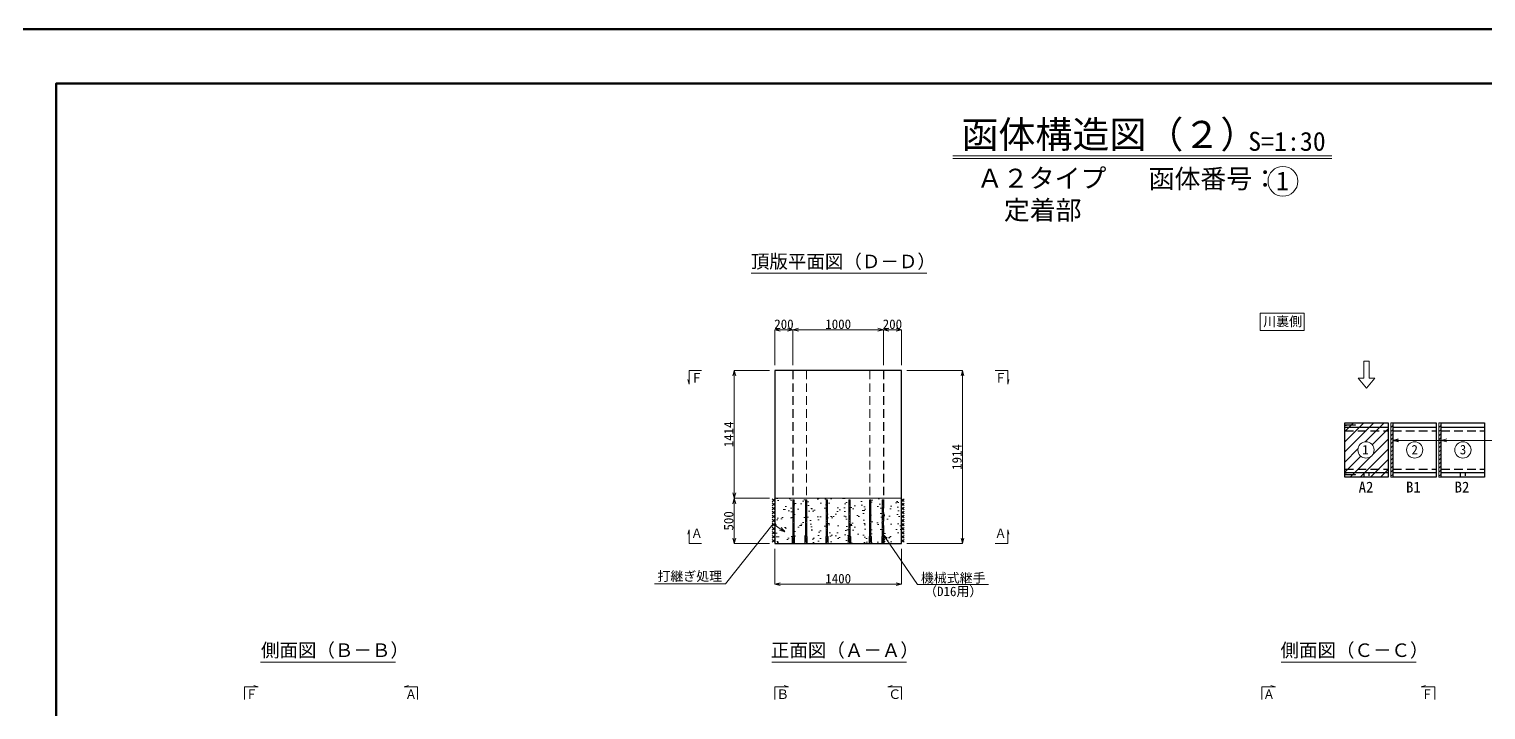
# Model space of a CAD drawing. Header units: millimetres. Extents: x 0 to 126150, y -2000 to 17820.
# Drawn here: x 25530 to 41645, y 10291 to 17820 of the extents above; entities that cross this region are included whole.
import ezdxf
from ezdxf import colors
from ezdxf.entities.mleader import LeaderData, LeaderLine
from ezdxf.enums import TextEntityAlignment as Align
from ezdxf.math import Vec2, Vec3

# ---------------------------------------------------------------- set-up
doc = ezdxf.new("R2010")
doc.units = ezdxf.units.MM
doc.header["$LTSCALE"] = 30
doc.linetypes.add('CENTER2', pattern=[28.575, 19.05, -3.175, 3.175, -3.175])
doc.linetypes.add('HIDDEN2', pattern=[4.7625, 3.175, -1.5875])
for name, color, linetype, lineweight in [('0その他', 7, 'Continuous', 13), ('0タイトル', 7, 'Continuous', 13), ('0中心線', 7, 'CENTER2', 5), ('0寸法', 7, 'Continuous', 5), ('0文字', 41, 'Continuous', 5), ('1Pca-BOX', 3, 'Continuous', 25), ('1グラウトホール', 1, 'HIDDEN2', 25), ('1打継ぎ処理', 8, 'Continuous', 9), ('3FBゴム', 181, 'Continuous', 13), ('3機械式継手', 220, 'Continuous', 13), ('D-TTL', 2, 'Continuous', 50)]:
    doc.layers.add(name, color=color, linetype=linetype, lineweight=lineweight)
doc.styles.get("Standard").update_dxf_attribs({"font": 'MS Gothic.ttf'})
doc.styles.add('寸法文字', font='MS Gothic.ttf')
doc.dimstyles.new('1／30', dxfattribs={"dimscale": 30, "dimtxt": 3.5, "dimasz": 2, "dimexe": 0, "dimexo": 2, "dimgap": 0.3, "dimtad": 1, "dimdec": 0, "dimzin": 1, "dimdsep": 46, "dimtxsty": '寸法文字', "dimblk": 'OPEN30', "dimcen": 2.5, "dimclrd": 256, "dimclre": 256, "dimclrt": 256, "dimadec": 0, "dimazin": 0, "dimtfac": 1, "dimtdec": 0, "dimtmove": 0, "dimatfit": 3, "dimldrblk": 'OPEN30', "dimfxl": 1, "dimlwd": -1, "dimlwe": -1, "dimarcsym": 0})

# ---------------------------------------------------------------- blocks, each defined once
blk = doc.blocks.new('_Open30')
at = {"color": 0, "linetype": 'ByBlock', "lineweight": -2}
for p, q in [((-1, 0.27), (0, 0)), ((0, 0), (-1, -0.27)), ((0, 0), (-1, 0))]:
    blk.add_line(p, q, dxfattribs=at)
blk = doc.blocks.new('*D229')
at = {"layer": '0寸法', "transparency": 16777216}
for p, q in [((35240, 14045), (35855, 14045)), ((35855, 12191), (35855, 13985)), ((35240, 12131), (35855, 12131))]:
    blk.add_line(p, q, dxfattribs=at)
at = {"layer": 'Defpoints', "color": 0, "transparency": 16777216}
for p in [(35180, 14045), (35855, 14045), (35180, 12131)]:
    blk.add_point(p, dxfattribs=at)
at = {"layer": '0寸法', "transparency": 16777216, "xscale": 60, "yscale": 60, "zscale": 60}
for p, rotation in [((35855, 14045), 90), ((35855, 12131), 270)]:
    blk.add_blockref('_Open30', p, dxfattribs=dict(at, rotation=rotation))
at = {"layer": '0寸法', "transparency": 16777216, "insert": (35794, 13088), "char_height": 105, "attachment_point": 5, "rotation": 90, "style": '寸法文字'}
blk.add_mtext('1914', dxfattribs=at)
blk = doc.blocks.new('*D230')
at = {"layer": '0寸法', "transparency": 16777216}
for p, q in [((33780, 14105), (33780, 14495)), ((33840, 14495), (33920, 14495)), ((33980, 14105), (33980, 14495))]:
    blk.add_line(p, q, dxfattribs=at)
at = {"layer": 'Defpoints', "color": 0, "transparency": 16777216}
for p in [(33980, 14495), (33780, 14045), (33980, 14045)]:
    blk.add_point(p, dxfattribs=at)
at = {"layer": '0寸法', "transparency": 16777216, "xscale": 60, "yscale": 60, "zscale": 60, "rotation": 180}
blk.add_blockref('_Open30', (33780, 14495), dxfattribs=at)
at = {"layer": '0寸法', "transparency": 16777216, "xscale": 60, "yscale": 60, "zscale": 60}
blk.add_blockref('_Open30', (33980, 14495), dxfattribs=at)
at = {"layer": '0寸法', "transparency": 16777216, "insert": (33880, 14556), "char_height": 105, "attachment_point": 5, "style": '寸法文字'}
blk.add_mtext('200', dxfattribs=at)
blk = doc.blocks.new('*D231')
at = {"layer": '0寸法', "transparency": 16777216}
for p, q in [((33980, 14105), (33980, 14495)), ((34040, 14495), (34920, 14495)), ((34980, 14105), (34980, 14495))]:
    blk.add_line(p, q, dxfattribs=at)
at = {"layer": 'Defpoints', "color": 0, "transparency": 16777216}
for p in [(34980, 14495), (33980, 14045), (34980, 14045)]:
    blk.add_point(p, dxfattribs=at)
at = {"layer": '0寸法', "transparency": 16777216, "xscale": 60, "yscale": 60, "zscale": 60, "rotation": 180}
blk.add_blockref('_Open30', (33980, 14495), dxfattribs=at)
at = {"layer": '0寸法', "transparency": 16777216, "xscale": 60, "yscale": 60, "zscale": 60}
blk.add_blockref('_Open30', (34980, 14495), dxfattribs=at)
at = {"layer": '0寸法', "transparency": 16777216, "insert": (34480, 14556), "char_height": 105, "attachment_point": 5, "style": '寸法文字'}
blk.add_mtext('1000', dxfattribs=at)
blk = doc.blocks.new('*D232')
at = {"layer": '0寸法', "transparency": 16777216}
for p, q in [((34980, 14105), (34980, 14495)), ((35040, 14495), (35120, 14495)), ((35180, 14105), (35180, 14495))]:
    blk.add_line(p, q, dxfattribs=at)
at = {"layer": 'Defpoints', "color": 0, "transparency": 16777216}
for p in [(35180, 14495), (34980, 14045), (35180, 14045)]:
    blk.add_point(p, dxfattribs=at)
at = {"layer": '0寸法', "transparency": 16777216, "xscale": 60, "yscale": 60, "zscale": 60, "rotation": 180}
blk.add_blockref('_Open30', (34980, 14495), dxfattribs=at)
at = {"layer": '0寸法', "transparency": 16777216, "xscale": 60, "yscale": 60, "zscale": 60}
blk.add_blockref('_Open30', (35180, 14495), dxfattribs=at)
at = {"layer": '0寸法', "transparency": 16777216, "insert": (35080, 14556), "char_height": 105, "attachment_point": 5, "style": '寸法文字'}
blk.add_mtext('200', dxfattribs=at)
blk = doc.blocks.new('*D233')
at = {"layer": '0寸法', "transparency": 16777216}
for p, q in [((33780, 12071), (33780, 11681)), ((35180, 12071), (35180, 11681)), ((33840, 11681), (35120, 11681))]:
    blk.add_line(p, q, dxfattribs=at)
at = {"layer": 'Defpoints', "color": 0, "transparency": 16777216}
for p in [(33780, 12131), (35180, 12131), (35180, 11681)]:
    blk.add_point(p, dxfattribs=at)
at = {"layer": '0寸法', "transparency": 16777216, "xscale": 60, "yscale": 60, "zscale": 60, "rotation": 180}
blk.add_blockref('_Open30', (33780, 11681), dxfattribs=at)
at = {"layer": '0寸法', "transparency": 16777216, "xscale": 60, "yscale": 60, "zscale": 60}
blk.add_blockref('_Open30', (35180, 11681), dxfattribs=at)
at = {"layer": '0寸法', "transparency": 16777216, "insert": (34480, 11742), "char_height": 105, "attachment_point": 5, "style": '寸法文字'}
blk.add_mtext('1400', dxfattribs=at)
blk = doc.blocks.new('機械式継手1')
at = {"layer": '0中心線', "linetype": 'ByBlock', "ltscale": 0.1}
blk.add_line((0, -26), (120, -26), dxfattribs=at)
at = {"layer": '3機械式継手'}
for p, q in [((0, -23), (0, -29)), ((0, -23), (0, -29)), ((4, -23), (0, -23)), ((4, -29), (0, -29)), ((4, -23), (5, -23)), ((19, -23), (5, -23)), ((4, -29), (5, -30)), ((19, -30), (5, -30)), ((19, -30), (19, -23)), ((19, -24), (120, -24)), ((19, -28), (120, -28)), ((120, -28), (120, -24))]:
    blk.add_line(p, q, dxfattribs=at)
at = {"layer": '3機械式継手', "linetype": 'HIDDEN2', "ltscale": 0.6}
for p, q in [((19, -24), (0, -24)), ((19, -28), (0, -28)), ((5, -28), (5, -24)), ((8, -28), (8, -24))]:
    blk.add_line(p, q, dxfattribs=at)
blk = doc.blocks.new('機械式継手2')
at = {"layer": '0中心線', "linetype": 'ByBlock', "ltscale": 0.1}
blk.add_line((0, 26), (120, 26), dxfattribs=at)
at = {"layer": '3機械式継手'}
for p, q in [((0, 29), (0, 23)), ((0, 29), (0, 23)), ((4, 29), (0, 29)), ((4, 23), (0, 23)), ((4, 29), (5, 30)), ((19, 30), (5, 30)), ((19, 23), (5, 23)), ((4, 23), (5, 23)), ((19, 23), (19, 30)), ((19, 28), (120, 28)), ((19, 24), (120, 24)), ((120, 24), (120, 28))]:
    blk.add_line(p, q, dxfattribs=at)
at = {"layer": '3機械式継手', "linetype": 'HIDDEN2', "ltscale": 0.6}
for p, q in [((19, 28), (0, 28)), ((19, 24), (0, 24)), ((5, 24), (5, 28)), ((8, 24), (8, 28))]:
    blk.add_line(p, q, dxfattribs=at)
blk = doc.blocks.new('*D294')
at = {"layer": '0寸法', "transparency": 16777216}
for p, q in [((33720, 14045), (33330, 14045)), ((33330, 13985), (33330, 12691)), ((33720, 12631), (33330, 12631))]:
    blk.add_line(p, q, dxfattribs=at)
at = {"layer": 'Defpoints', "color": 0, "transparency": 16777216}
for p in [(33780, 14045), (33330, 12631), (33780, 12631)]:
    blk.add_point(p, dxfattribs=at)
at = {"layer": '0寸法', "transparency": 16777216, "xscale": 60, "yscale": 60, "zscale": 60}
for p, rotation in [((33330, 14045), 90), ((33330, 12631), 270)]:
    blk.add_blockref('_Open30', p, dxfattribs=dict(at, rotation=rotation))
at = {"layer": '0寸法', "transparency": 16777216, "insert": (33269, 13338), "char_height": 105, "attachment_point": 5, "rotation": 90, "style": '寸法文字'}
blk.add_mtext('1414', dxfattribs=at)
blk = doc.blocks.new('*D295')
at = {"layer": '0寸法', "transparency": 16777216}
for p, q in [((33720, 12631), (33330, 12631)), ((33330, 12571), (33330, 12191)), ((33720, 12131), (33330, 12131))]:
    blk.add_line(p, q, dxfattribs=at)
at = {"layer": 'Defpoints', "color": 0, "transparency": 16777216}
for p in [(33780, 12631), (33330, 12131), (33780, 12131)]:
    blk.add_point(p, dxfattribs=at)
at = {"layer": '0寸法', "transparency": 16777216, "xscale": 60, "yscale": 60, "zscale": 60}
for p, rotation in [((33330, 12631), 90), ((33330, 12131), 270)]:
    blk.add_blockref('_Open30', p, dxfattribs=dict(at, rotation=rotation))
at = {"layer": '0寸法', "transparency": 16777216, "insert": (33269, 12381), "char_height": 105, "attachment_point": 5, "rotation": 90, "style": '寸法文字'}
blk.add_mtext('500', dxfattribs=at)

msp = doc.modelspace()

# ---------------------------------------------------------------- hatches: boundary and pattern name
at = {"layer": '0その他'}
h = msp.add_hatch(dxfattribs=at)
h.set_pattern_fill('ANSI31', color=256, scale=25)
h.paths.add_polyline_path([(40563, 13465.8), (40084.5, 13465.8), (40084.5, 12865.8), (40563, 12865.8)])
h.paths.add_polyline_path([(40408.8, 13165.8, -1), (40228.8, 13165.8, -1)], flags=16)
h = msp.add_hatch(dxfattribs=at)
h.set_pattern_fill('ANSI31', color=256, scale=10, angle=180)
h.set_pattern_definition([(225, (-24295.232, 969.464), (22.45064, -22.45064), [])])
h.paths.add_polyline_path([(40593, 12865.8), (40618, 12865.8), (40618, 13465.8), (40593, 13465.8)])
h = msp.add_hatch(dxfattribs=at)
h.set_pattern_fill('ANSI31', color=256, scale=10, angle=180)
h.set_pattern_definition([(225, (-23761.732, 969.464), (22.45064, -22.45064), [])])
h.paths.add_polyline_path([(41126.5, 12865.8), (41151.5, 12865.8), (41151.5, 13465.8), (41126.5, 13465.8)])
at = {"layer": '1打継ぎ処理'}
h = msp.add_hatch(dxfattribs=at)
h.set_pattern_fill('ANSI37', color=256, scale=10, angle=90)
h.set_pattern_definition([(135, (43150.006, -1804.76), (-22.45064, -22.45064), []), (225, (43150.006, -1804.76), (22.45064, -22.45064), [])])
h.paths.add_polyline_path([(33750.1, 12131), (33750.1, 12631), (33780.1, 12631), (33780.1, 12131)])
h = msp.add_hatch(dxfattribs=at)
h.set_pattern_fill('AR-SAND', color=256, scale=3, angle=-90)
h.set_pattern_definition([(307.5, (26805.67, 29388.94), (146.824, 4.8001), [0, -115.824, 0, -129.54, 0, -123.825]), (277.5, (26805.67, 29388.94), (215.0475, -134.857), [0, -62.484, 0, -104.394, 0, -40.005]), (237.5, (26805.67, 29482.67), (0.43116, -237.2977), [0, -38.1, 0, -137.16, 0, -179.07]), (227.5, (26805.67, 29482.67), (66.8788, -229.067), [0, -19.05, 0, -89.916, 0, -102.87])])
h.paths.add_polyline_path([(35180.1, 12631), (35180.1, 12131), (33780.1, 12131), (33780.1, 12631)])
h = msp.add_hatch(dxfattribs=at)
h.set_pattern_fill('ANSI37', color=256, scale=10, angle=90)
h.set_pattern_definition([(135, (44580.006, -1804.76), (-22.45064, -22.45064), []), (225, (44580.006, -1804.76), (22.45064, -22.45064), [])])
h.paths.add_polyline_path([(35180.1, 12131), (35180.1, 12631), (35210.1, 12631), (35210.1, 12131)])

# ---------------------------------------------------------------- linework, layer by layer
at = {"layer": '0タイトル'}
for p, q in [((35749.9, 16420), (39940.1, 16420)), ((35749.9, 16390), (39940.1, 16390)), ((33519.1, 15120), (35461.1, 15120)), ((29582.3, 10820), (28090.8, 10820)), ((33744.3, 10820), (35235.8, 10820)), ((39382.3, 10820), (40873.8, 10820))]:
    msp.add_line(p, q, dxfattribs=at)
msp.add_circle((39400.1, 16136.8), 165, dxfattribs=at)
at = {"layer": '0中心線', "ltscale": 0.1}
for p, q in [((33985.1, 12131), (33985.1, 12613)), ((34125.1, 12131), (34125.1, 12613)), ((34355.1, 12131), (34355.1, 12613)), ((34605.1, 12131), (34605.1, 12613)), ((34835.1, 12131), (34835.1, 12613)), ((34975.1, 12131), (34975.1, 12613))]:
    msp.add_line(p, q, dxfattribs=at)
at = {"layer": '0文字'}
for points in [[(39149.8, 14679.3), (39636.4, 14679.3), (39636.4, 14486.9), (39149.8, 14486.9)], [(40415.6, 13961.3), (40355.3, 13961.3), (40355.3, 14146.9), (40294.3, 14146.9), (40294.3, 13961.3), (40234.1, 13961.3), (40324.8, 13849.9)]]:
    msp.add_lwpolyline(points, close=True, dxfattribs=at)
for points in [[(32969.2, 14045), (32830.1, 14045), (32830.1, 13894.4), (32815.4, 13942.9)], [(36216, 14045), (36355.1, 14045), (36355.1, 13894.4), (36369.7, 13942.9)], [(32969.2, 12131), (32830.1, 12131), (32830.1, 12281.6), (32815.4, 12233.1)], [(36216, 12131), (36355.1, 12131), (36355.1, 12281.6), (36369.7, 12233.1)], [(27914.1, 10405.9), (27914.1, 10545), (28064.7, 10545), (28016.2, 10559.7)], [(29828.1, 10405.9), (29828.1, 10545), (29677.5, 10545), (29726, 10559.7)], [(33780.1, 10405.9), (33780.1, 10545), (33930.7, 10545), (33882.2, 10559.7)], [(35180.1, 10405.9), (35180.1, 10545), (35029.5, 10545), (35078, 10559.7)], [(39165.6, 10405.9), (39165.6, 10545), (39316.2, 10545), (39267.7, 10559.7)], [(41079.6, 10405.9), (41079.6, 10545), (40929, 10545), (40977.5, 10559.7)]]:
    msp.add_lwpolyline(points, dxfattribs=at)
for centre in [(40318.8, 13165.8), (40857.3, 13165.8), (41390.8, 13165.8)]:
    msp.add_circle(centre, 90, dxfattribs=at)
at = {"layer": '1Pca-BOX', "linetype": 'HIDDEN2'}
for p, q in [((33980.1, 14045), (33980.1, 12131)), ((34980.1, 14045), (34980.1, 12131)), ((40084.5, 13378.3), (40563, 13378.3)), ((40618, 13378.3), (41096.5, 13378.3)), ((41151.5, 13378.3), (41630, 13378.3)), ((40084.5, 12953.3), (40563, 12953.3)), ((40618, 12953.3), (41096.5, 12953.3)), ((41151.5, 12953.3), (41630, 12953.3))]:
    msp.add_line(p, q, dxfattribs=at)
at = {"layer": '1Pca-BOX', "linetype": 'HIDDEN2', "lineweight": 9}
for p, q in [((34130.1, 14045), (34130.1, 12131)), ((34830.1, 14045), (34830.1, 12131))]:
    msp.add_line(p, q, dxfattribs=at)
at = {"layer": '1Pca-BOX'}
for p, q in [((40084.5, 13415.8), (40563, 13415.8)), ((40618, 13415.8), (41096.5, 13415.8)), ((41151.5, 13415.8), (41630, 13415.8)), ((40084.5, 12915.8), (40563, 12915.8)), ((40618, 12915.8), (41096.5, 12915.8)), ((41151.5, 12915.8), (41630, 12915.8))]:
    msp.add_line(p, q, dxfattribs=at)
for points in [[(33780.1, 12131), (35180.1, 12131), (35180.1, 14045), (33780.1, 14045)], [(40084.5, 13465.8), (40563, 13465.8), (40563, 12865.8), (40084.5, 12865.8)], [(40618, 13465.8), (41096.5, 13465.8), (41096.5, 12865.8), (40618, 12865.8)], [(41151.5, 13465.8), (41630, 13465.8), (41630, 12865.8), (41151.5, 12865.8)]]:
    msp.add_lwpolyline(points, close=True, dxfattribs=at)
at = {"layer": '1グラウトホール', "ltscale": 0.4}
for points in [[(40297.5, 12915.8), (40350, 12915.8), (40350, 12865.8), (40297.5, 12865.8)], [(41364.5, 12915.8), (41417, 12915.8), (41417, 12865.8), (41364.5, 12865.8)]]:
    msp.add_lwpolyline(points, close=True, dxfattribs=at)
at = {"layer": '1打継ぎ処理'}
msp.add_line((33780.1, 12631), (35180.1, 12631), dxfattribs=at)
at = {"layer": '3FBゴム', "linetype": 'ByBlock'}
for points in [[(40593, 13465.8), (40618, 13465.8), (40618, 12865.8), (40593, 12865.8)], [(41126.5, 13465.8), (41151.5, 13465.8), (41151.5, 12865.8), (41126.5, 12865.8)]]:
    msp.add_lwpolyline(points, close=True, dxfattribs=at)
at = {"layer": '3機械式継手'}
for p, q in [((33977.1, 12208), (33977.1, 12613)), ((33993.1, 12613), (33977.1, 12613)), ((33993.1, 12208), (33993.1, 12613)), ((34117.1, 12208), (34117.1, 12613)), ((34133.1, 12613), (34117.1, 12613)), ((34133.1, 12208), (34133.1, 12613)), ((34347.1, 12208), (34347.1, 12613)), ((34363.1, 12613), (34347.1, 12613)), ((34363.1, 12208), (34363.1, 12613)), ((34597.1, 12208), (34597.1, 12613)), ((34613.1, 12613), (34597.1, 12613)), ((34613.1, 12208), (34613.1, 12613)), ((34827.1, 12208), (34827.1, 12613)), ((34843.1, 12613), (34827.1, 12613)), ((34843.1, 12208), (34843.1, 12613)), ((34967.1, 12208), (34967.1, 12613)), ((34983.1, 12613), (34967.1, 12613)), ((34983.1, 12208), (34983.1, 12613)), ((33998.3, 12208), (33971.8, 12208)), ((33971.8, 12208), (33971.8, 12153)), ((33972.3, 12149), (33971.8, 12153)), ((33972.3, 12149), (33972.3, 12131)), ((33972.3, 12131), (33997.8, 12131)), ((33972.3, 12131), (33997.8, 12131)), ((33997.8, 12149), (33998.3, 12153)), ((33997.8, 12149), (33997.8, 12131)), ((33998.3, 12208), (33998.3, 12153)), ((34138.3, 12208), (34111.8, 12208)), ((34111.8, 12208), (34111.8, 12153)), ((34112.3, 12149), (34111.8, 12153)), ((34112.3, 12149), (34112.3, 12131)), ((34112.3, 12131), (34137.8, 12131)), ((34112.3, 12131), (34137.8, 12131)), ((34137.8, 12149), (34138.3, 12153)), ((34137.8, 12149), (34137.8, 12131)), ((34138.3, 12208), (34138.3, 12153)), ((34368.3, 12208), (34341.8, 12208)), ((34341.8, 12208), (34341.8, 12153)), ((34342.3, 12149), (34341.8, 12153)), ((34342.3, 12149), (34342.3, 12131)), ((34342.3, 12131), (34367.8, 12131)), ((34342.3, 12131), (34367.8, 12131)), ((34367.8, 12149), (34368.3, 12153)), ((34367.8, 12149), (34367.8, 12131)), ((34368.3, 12208), (34368.3, 12153)), ((34618.3, 12208), (34591.8, 12208)), ((34591.8, 12208), (34591.8, 12153)), ((34592.3, 12149), (34591.8, 12153)), ((34592.3, 12149), (34592.3, 12131)), ((34592.3, 12131), (34617.8, 12131)), ((34592.3, 12131), (34617.8, 12131)), ((34617.8, 12149), (34618.3, 12153)), ((34617.8, 12149), (34617.8, 12131)), ((34618.3, 12208), (34618.3, 12153)), ((34848.3, 12208), (34821.8, 12208)), ((34821.8, 12208), (34821.8, 12153)), ((34822.3, 12149), (34821.8, 12153)), ((34822.3, 12149), (34822.3, 12131)), ((34822.3, 12131), (34847.8, 12131)), ((34822.3, 12131), (34847.8, 12131)), ((34847.8, 12149), (34848.3, 12153)), ((34847.8, 12149), (34847.8, 12131)), ((34848.3, 12208), (34848.3, 12153)), ((34988.3, 12208), (34961.8, 12208)), ((34961.8, 12208), (34961.8, 12153)), ((34962.3, 12149), (34961.8, 12153)), ((34962.3, 12149), (34962.3, 12131)), ((34962.3, 12131), (34987.8, 12131)), ((34962.3, 12131), (34987.8, 12131)), ((34987.8, 12149), (34988.3, 12153)), ((34987.8, 12149), (34987.8, 12131)), ((34988.3, 12208), (34988.3, 12153))]:
    msp.add_line(p, q, dxfattribs=at)
at = {"layer": '3機械式継手', "linetype": 'HIDDEN2', "ltscale": 0.6}
for p, q in [((33977.1, 12208), (33977.1, 12131)), ((33993.1, 12163), (33977.1, 12163)), ((33993.1, 12152), (33977.1, 12152)), ((33993.1, 12208), (33993.1, 12131)), ((34117.1, 12208), (34117.1, 12131)), ((34133.1, 12163), (34117.1, 12163)), ((34133.1, 12152), (34117.1, 12152)), ((34133.1, 12208), (34133.1, 12131)), ((34347.1, 12208), (34347.1, 12131)), ((34363.1, 12163), (34347.1, 12163)), ((34363.1, 12152), (34347.1, 12152)), ((34363.1, 12208), (34363.1, 12131)), ((34597.1, 12208), (34597.1, 12131)), ((34613.1, 12163), (34597.1, 12163)), ((34613.1, 12152), (34597.1, 12152)), ((34613.1, 12208), (34613.1, 12131)), ((34827.1, 12208), (34827.1, 12131)), ((34843.1, 12163), (34827.1, 12163)), ((34843.1, 12152), (34827.1, 12152)), ((34843.1, 12208), (34843.1, 12131)), ((34967.1, 12208), (34967.1, 12131)), ((34983.1, 12163), (34967.1, 12163)), ((34983.1, 12152), (34967.1, 12152)), ((34983.1, 12208), (34983.1, 12131))]:
    msp.add_line(p, q, dxfattribs=at)
at = {"layer": 'D-TTL'}
for points in [[(25230, 0), (50460, 0), (50460, 17820), (25230, 17820)], [(25830, 600), (49860, 600), (49860, 17220), (25830, 17220)]]:
    msp.add_lwpolyline(points, close=True, dxfattribs=at)

# ---------------------------------------------------------------- block references
at = {"color": 2}
for name, p in [('機械式継手1', (40084.5, 13465.8)), ('機械式継手2', (40084.5, 12865.8))]:
    msp.add_blockref(name, p, dxfattribs=at)
at = {"layer": '0文字', "xscale": 60, "yscale": 60, "zscale": 60, "rotation": 180}
msp.add_blockref('_Open30', (41151.5, 13270.8), dxfattribs=at)

# ---------------------------------------------------------------- texts
at = {"layer": '0タイトル'}
for s, height, p in [('函体構造図（２）', 300, (35843.4, 16505)), ('S=1:30', 210, (39016.4, 16473.9))]:
    msp.add_text(s, height=height, dxfattribs=at).set_placement(p)
for s, height, p in [('Ａ２タイプ', 210, (36730.9, 16003.1)), ('定着部', 210, (36742.6, 15650.8)), ('頂版平面図（Ｄ－Ｄ）', 150, (34537.4, 15130.5)), ('側面図（Ｂ－Ｂ）', 150, (28912.9, 10830.5)), ('正面図（Ａ－Ａ）', 150, (34553.8, 10830.5)), ('側面図（Ｃ－Ｃ）', 150, (40191.8, 10830.5))]:
    msp.add_text(s, height=height, dxfattribs=at).set_placement(p, align=Align.BOTTOM_CENTER)
msp.add_text('函体番号：', height=210, dxfattribs=at).set_placement((37913.9, 15997.8), align=Align.BOTTOM_LEFT)
msp.add_text('1', height=210, dxfattribs=at).set_placement((39394.9, 16141.5), align=Align.MIDDLE_CENTER)
at = {"layer": '0文字', "style": '寸法文字'}
for s, p in [('川裏側', (39182.2, 14534.4)), ('Ｂ', (33794.5, 10411.4)), ('Ｃ', (35033.7, 10411.4))]:
    msp.add_text(s, height=105, dxfattribs=at).set_placement(p)
at = {"layer": '0文字', "width": 0.9}
for s, p in [('Ｆ', (32851.8, 13911.4)), ('Ｆ', (36212.4, 13911.4)), ('Ａ', (32851.8, 12191)), ('Ａ', (36212.4, 12191)), ('Ｆ', (27927.8, 10411.4)), ('Ａ', (29689.9, 10411.4)), ('Ａ', (39181, 10411.4)), ('Ｆ', (40931.6, 10411.4))]:
    msp.add_text(s, height=105, dxfattribs=at).set_placement(p)
at = {"layer": '0文字', "attachment_point": 5, "style": '寸法文字'}
for s, insert, char_height in [('1', (40313.1, 13168.2), 105), ('2', (40857.5, 13168.2), 105), ('3', (41392.5, 13168.2), 105), ('A2', (40319.2, 12754.8), 120), ('B1', (40843.4, 12754.8), 120), ('B2', (41381.1, 12754.8), 120)]:
    msp.add_mtext(s, dxfattribs=dict(at, insert=insert, char_height=char_height))

# ---------------------------------------------------------------- dimensions: what is measured, and where the dimension line sits
at = {"layer": '0寸法'}
for base, p1, p2, picture, middle in [((33980.1, 14495), (33780.1, 14045), (33980.1, 14045), '*D230', (33880.1, 14495)), ((35180.1, 14495), (34980.1, 14045), (35180.1, 14045), '*D232', (35080.1, 14495))]:
    dim = msp.add_linear_dim(base=base, p1=p1, p2=p2, dimstyle='1／30', dxfattribs=at)
    dim.commit()
    dim.dimension.update_dxf_attribs({"geometry": picture, "text_midpoint": middle, "dimtype": 160})
for base, p1, p2, picture, middle in [((34980.1, 14495), (33980.1, 14045), (34980.1, 14045), '*D231', (34480.1, 14556.5)), ((35180.1, 11681), (33780.1, 12131), (35180.1, 12131), '*D233', (34480.1, 11742.5))]:
    dim = msp.add_linear_dim(base=base, p1=p1, p2=p2, dimstyle='1／30', dxfattribs=at)
    dim.commit()
    dim.dimension.update_dxf_attribs({"geometry": picture, "text_midpoint": middle})
for base, p1, p2, picture, middle in [((33330.1, 12631), (33780.1, 14045), (33780.1, 12631), '*D294', (33268.6, 13338)), ((35855.1, 14045), (35180.1, 12131), (35180.1, 14045), '*D229', (35793.6, 13088)), ((33330.1, 12131), (33780.1, 12631), (33780.1, 12131), '*D295', (33268.6, 12381))]:
    dim = msp.add_linear_dim(base=base, p1=p1, p2=p2, angle=90, dimstyle='1／30', dxfattribs=at)
    dim.commit()
    dim.dimension.update_dxf_attribs({"geometry": picture, "text_midpoint": middle})

# ---------------------------------------------------------------- leaders
at = {"layer": '0文字'}
msp.add_leader([(40618, 13270.8), (47545.9, 13270.8)], dimstyle='1／30', override={"dimgap": 0.3, "dimtad": 0}, dxfattribs=at)
ml = msp.add_multileader_mtext('Standard', dxfattribs=at)
ml.set_content('打継ぎ処理', color=256, style='寸法文字')
ml.set_leader_properties(color=256, linetype='ByLayer', lineweight=-1)
ml.set_arrow_properties(name='OPEN30')
ml.build(insert=Vec2(0, 0))
ml.multileader.update_dxf_attribs({"text_left_attachment_type": 6, "text_right_attachment_type": 5, "dogleg_length": 0, "arrow_head_size": 60, "scale": 30})
ctx = ml.context
ctx.base_point, ctx.scale, ctx.char_height, ctx.arrow_head_size, ctx.landing_gap_size, ctx.plane_origin = Vec3(32444.6, 11695.7), 30, 105, 60, 60, Vec3(33963.6, 10974.7)
ctx.left_attachment, ctx.right_attachment, ctx.text_align_type = 6, 5, 1
notes = []
notes.append((ctx, [(1, (1, 1, 0), (33232.5, 11686.1), (-1, 0), 0, [(0, [(33888.3, 12259.2), (33761.2, 12346.6)], 0, [])])]))
ctx.mtext.insert, ctx.mtext.alignment, ctx.mtext.flow_direction = Vec3(32838.6, 11821.7), 2, 5
ml = msp.add_multileader_mtext('Standard', dxfattribs=at)
ml.set_content('機械式継手\\P（D16用）', color=256, style='寸法文字')
ml.set_leader_properties(color=256, linetype='ByLayer', lineweight=-1)
ml.set_arrow_properties(name='OPEN30')
ml.build(insert=Vec2(0, 0))
ml.multileader.update_dxf_attribs({"text_left_attachment_type": 6, "text_right_attachment_type": 5, "dogleg_length": 0, "arrow_head_size": 60, "scale": 30})
ctx = ml.context
ctx.base_point, ctx.scale, ctx.char_height, ctx.arrow_head_size, ctx.landing_gap_size, ctx.plane_origin = Vec3(35358.4, 11676.6), 30, 105, 60, 60, Vec3(35114.4, 12109.4)
ctx.left_attachment, ctx.right_attachment, ctx.text_align_type = 6, 5, 1
notes.append((ctx, [(0, (1, 1, 0), (35358.4, 11676.6), (1, 0), 0, [(0, [(34975.1, 12230.2)], 0, [])])]))
ctx.mtext.insert, ctx.mtext.alignment, ctx.mtext.line_spacing_factor, ctx.mtext.flow_direction = Vec3(35752.6, 11802.6), 2, 0.85, 5
for ctx, leaders in notes:
    for number, flags, end, landing, length, lines in leaders:
        leader = LeaderData()
        leader.index, (leader.has_last_leader_line, leader.has_dogleg_vector, leader.attachment_direction) = number, flags
        leader.last_leader_point, leader.dogleg_vector, leader.dogleg_length = Vec3(end), Vec3(landing), length
        for number, points, colour, breaks in lines:
            line = LeaderLine()
            line.index, line.vertices, line.color, line.breaks = number, Vec3.list(points), colors.encode_raw_color(colour), breaks
            leader.lines.append(line)
        ctx.leaders.append(leader)

doc.saveas('drawing.dxf')
